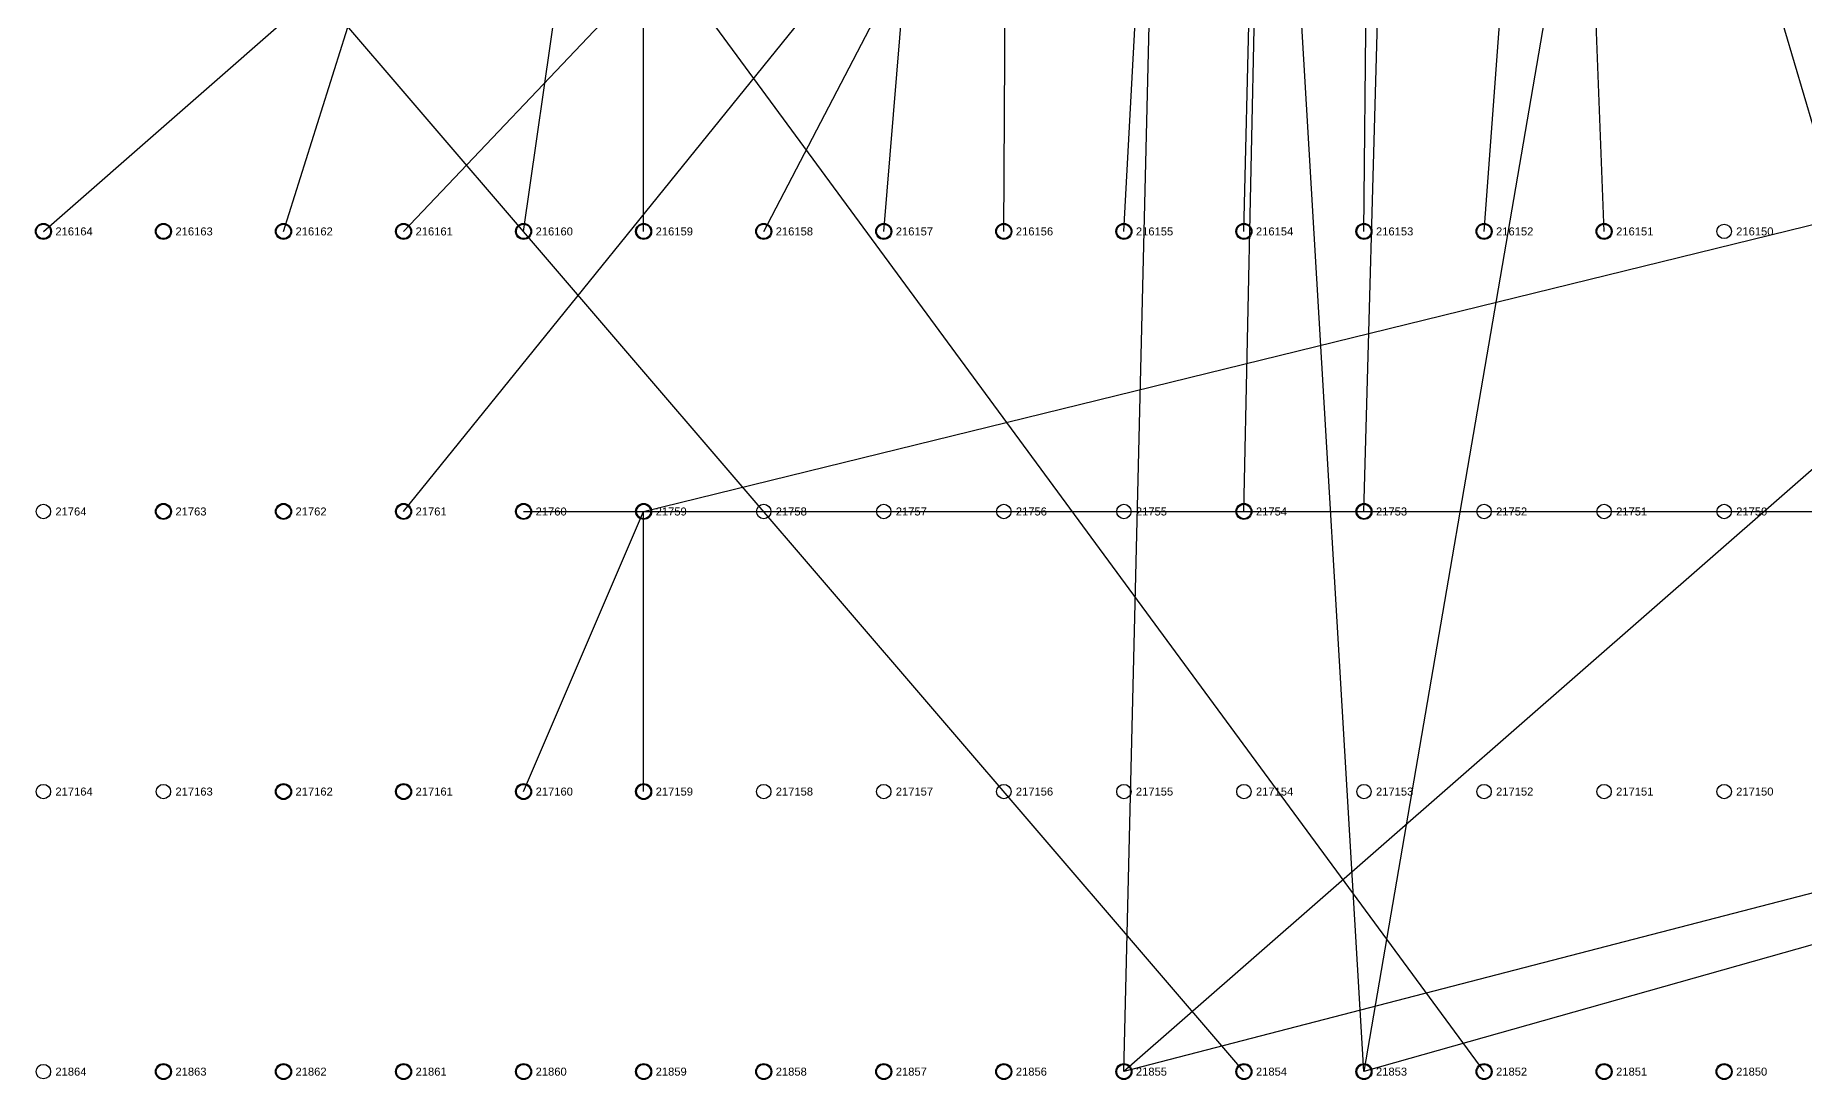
# Model space of a CAD drawing. Extents: x -5 to 376, y -217 to 241.
# Drawn here: x 102.9 to 159, y -94.9 to -61.8 of the extents above; entities that cross this region are included whole.
import ezdxf

# ---------------------------------------------------------------- set-up
doc = ezdxf.new("R2010")
doc.units = 0
for name, color, linetype in [('BOTTOM_WIRES_BLACK', 250, 'CONTINUOUS'), ('BOTTOM_WIRES_BLUE', 5, 'CONTINUOUS'), ('FIXTURE_INTERFACE_PIN', 4, 'CONTINUOUS'), ('TESTER_INTERFACE_PIN', 144, 'CONTINUOUS'), ('TESTER_INTERFACE_PIN_LABEL', 144, 'CONTINUOUS')]:
    doc.layers.add(name, color=color, linetype=linetype)
doc.styles.get("Standard").update_dxf_attribs({"font": 'arial.ttf'})

msp = doc.modelspace()

# ---------------------------------------------------------------- linework, layer by layer
at = {"layer": 'BOTTOM_WIRES_BLACK'}
for p, q in [((137.44194, -94.6785), (140.4747, 30.68066)), ((160.30194, -5.7785), (145.06194, -94.6785)), ((145.06194, -94.6785), (140.4747, -17.32026)), ((118.39194, -68.0085), (122.20194, -41.3385)), ((198.40194, -41.3385), (137.44194, -94.6785)), ((122.20194, -68.0085), (122.20194, -59.1185)), ((122.20194, -76.8985), (194.59194, -59.1185)), ((274.60194, -59.1185), (137.44194, -94.6785)), ((270.79194, -59.1185), (145.06194, -94.6785)), ((118.39194, -85.7885), (122.20194, -76.8985)), ((118.39194, -76.8985), (194.59194, -76.8985)), ((122.20194, -85.7885), (122.20194, -76.8985))]:
    msp.add_line(p, q, dxfattribs=at)
at = {"layer": 'BOTTOM_WIRES_BLUE'}
for p, q in [((110.77194, -68.0085), (142.54988, 32.97682)), ((133.63194, -68.0085), (134.22376, 32.84474)), ((145.06194, -68.0085), (145.82648, 17.90446)), ((141.25194, -68.0085), (142.54988, -12.77874)), ((129.82194, -68.0085), (134.22376, -15.15618)), ((141.25194, -76.8985), (142.54988, -15.0241)), ((103.15194, -68.0085), (156.6037, -21.19122)), ((137.44194, -68.0085), (139.93368, -21.46046)), ((114.58194, -68.0085), (156.72816, -23.63216)), ((160.30194, -68.0085), (148.84908, -29.13126)), ((148.87194, -94.6785), (103.15194, -32.4485)), ((145.06194, -76.8985), (146.28368, -32.30626)), ((148.87194, -68.0085), (151.38908, -34.10966)), ((152.68194, -68.0085), (151.38908, -34.10966)), ((114.58194, -76.8985), (147.37334, -36.31946)), ((126.01194, -68.0085), (142.75308, -35.93846)), ((141.25194, -94.6785), (103.15194, -50.2285))]:
    msp.add_line(p, q, dxfattribs=at)
at = {"layer": 'FIXTURE_INTERFACE_PIN'}
for centre in [(103.15194, -68.0085), (106.96194, -68.0085), (110.77194, -68.0085), (114.58194, -68.0085), (118.39194, -68.0085), (122.20194, -68.0085), (126.01194, -68.0085), (129.82194, -68.0085), (133.63194, -68.0085), (137.44194, -68.0085), (141.25194, -68.0085), (145.06194, -68.0085), (148.87194, -68.0085), (152.68194, -68.0085), (106.96194, -76.8985), (110.77194, -76.8985), (114.58194, -76.8985), (118.39194, -76.8985), (122.20194, -76.8985), (141.25194, -76.8985), (145.06194, -76.8985), (110.77194, -85.7885), (114.58194, -85.7885), (118.39194, -85.7885), (122.20194, -85.7885), (106.96194, -94.6785), (110.77194, -94.6785), (114.58194, -94.6785), (118.39194, -94.6785), (122.20194, -94.6785), (126.01194, -94.6785), (129.82194, -94.6785), (133.63194, -94.6785), (137.44194, -94.6785), (141.25194, -94.6785), (145.06194, -94.6785), (148.87194, -94.6785), (152.68194, -94.6785), (156.49194, -94.6785)]:
    msp.add_circle(centre, 0.254, dxfattribs=at)
at = {"layer": 'TESTER_INTERFACE_PIN'}
for centre in [(103.15194, -68.0085), (106.96194, -68.0085), (110.77194, -68.0085), (114.58194, -68.0085), (118.39194, -68.0085), (122.20194, -68.0085), (126.01194, -68.0085), (129.82194, -68.0085), (133.63194, -68.0085), (137.44194, -68.0085), (141.25194, -68.0085), (145.06194, -68.0085), (148.87194, -68.0085), (152.68194, -68.0085), (156.49194, -68.0085), (103.15194, -76.8985), (106.96194, -76.8985), (110.77194, -76.8985), (114.58194, -76.8985), (118.39194, -76.8985), (122.20194, -76.8985), (126.01194, -76.8985), (129.82194, -76.8985), (133.63194, -76.8985), (137.44194, -76.8985), (141.25194, -76.8985), (145.06194, -76.8985), (148.87194, -76.8985), (152.68194, -76.8985), (156.49194, -76.8985), (103.15194, -85.7885), (106.96194, -85.7885), (110.77194, -85.7885), (114.58194, -85.7885), (118.39194, -85.7885), (122.20194, -85.7885), (126.01194, -85.7885), (129.82194, -85.7885), (133.63194, -85.7885), (137.44194, -85.7885), (141.25194, -85.7885), (145.06194, -85.7885), (148.87194, -85.7885), (152.68194, -85.7885), (156.49194, -85.7885), (103.15194, -94.6785), (106.96194, -94.6785), (110.77194, -94.6785), (114.58194, -94.6785), (118.39194, -94.6785), (122.20194, -94.6785), (126.01194, -94.6785), (129.82194, -94.6785), (133.63194, -94.6785), (137.44194, -94.6785), (141.25194, -94.6785), (145.06194, -94.6785), (148.87194, -94.6785), (152.68194, -94.6785), (156.49194, -94.6785)]:
    msp.add_circle(centre, 0.2286, dxfattribs=at)

# ---------------------------------------------------------------- texts
at = {"layer": 'TESTER_INTERFACE_PIN_LABEL'}
for s, p in [('216164', (103.53294, -68.1355)), ('216163', (107.34294, -68.1355)), ('216162', (111.15294, -68.1355)), ('216161', (114.96294, -68.1355)), ('216160', (118.77294, -68.1355)), ('216159', (122.58294, -68.1355)), ('216158', (126.39294, -68.1355)), ('216157', (130.20294, -68.1355)), ('216156', (134.01294, -68.1355)), ('216155', (137.82294, -68.1355)), ('216154', (141.63294, -68.1355)), ('216153', (145.44294, -68.1355)), ('216152', (149.25294, -68.1355)), ('216151', (153.06294, -68.1355)), ('216150', (156.87294, -68.1355)), ('21764', (103.53294, -77.0255)), ('21763', (107.34294, -77.0255)), ('21762', (111.15294, -77.0255)), ('21761', (114.96294, -77.0255)), ('21760', (118.77294, -77.0255)), ('21759', (122.58294, -77.0255)), ('21758', (126.39294, -77.0255)), ('21757', (130.20294, -77.0255)), ('21756', (134.01294, -77.0255)), ('21755', (137.82294, -77.0255)), ('21754', (141.63294, -77.0255)), ('21753', (145.44294, -77.0255)), ('21752', (149.25294, -77.0255)), ('21751', (153.06294, -77.0255)), ('21750', (156.87294, -77.0255)), ('217164', (103.53294, -85.9155)), ('217163', (107.34294, -85.9155)), ('217162', (111.15294, -85.9155)), ('217161', (114.96294, -85.9155)), ('217160', (118.77294, -85.9155)), ('217159', (122.58294, -85.9155)), ('217158', (126.39294, -85.9155)), ('217157', (130.20294, -85.9155)), ('217156', (134.01294, -85.9155)), ('217155', (137.82294, -85.9155)), ('217154', (141.63294, -85.9155)), ('217153', (145.44294, -85.9155)), ('217152', (149.25294, -85.9155)), ('217151', (153.06294, -85.9155)), ('217150', (156.87294, -85.9155)), ('21864', (103.53294, -94.8055)), ('21863', (107.34294, -94.8055)), ('21862', (111.15294, -94.8055)), ('21861', (114.96294, -94.8055)), ('21860', (118.77294, -94.8055)), ('21859', (122.58294, -94.8055)), ('21858', (126.39294, -94.8055)), ('21857', (130.20294, -94.8055)), ('21856', (134.01294, -94.8055)), ('21855', (137.82294, -94.8055)), ('21854', (141.63294, -94.8055)), ('21853', (145.44294, -94.8055)), ('21852', (149.25294, -94.8055)), ('21851', (153.06294, -94.8055)), ('21850', (156.87294, -94.8055))]:
    msp.add_text(s, height=0.254, dxfattribs=at).set_placement(p)

doc.saveas('drawing.dxf')
